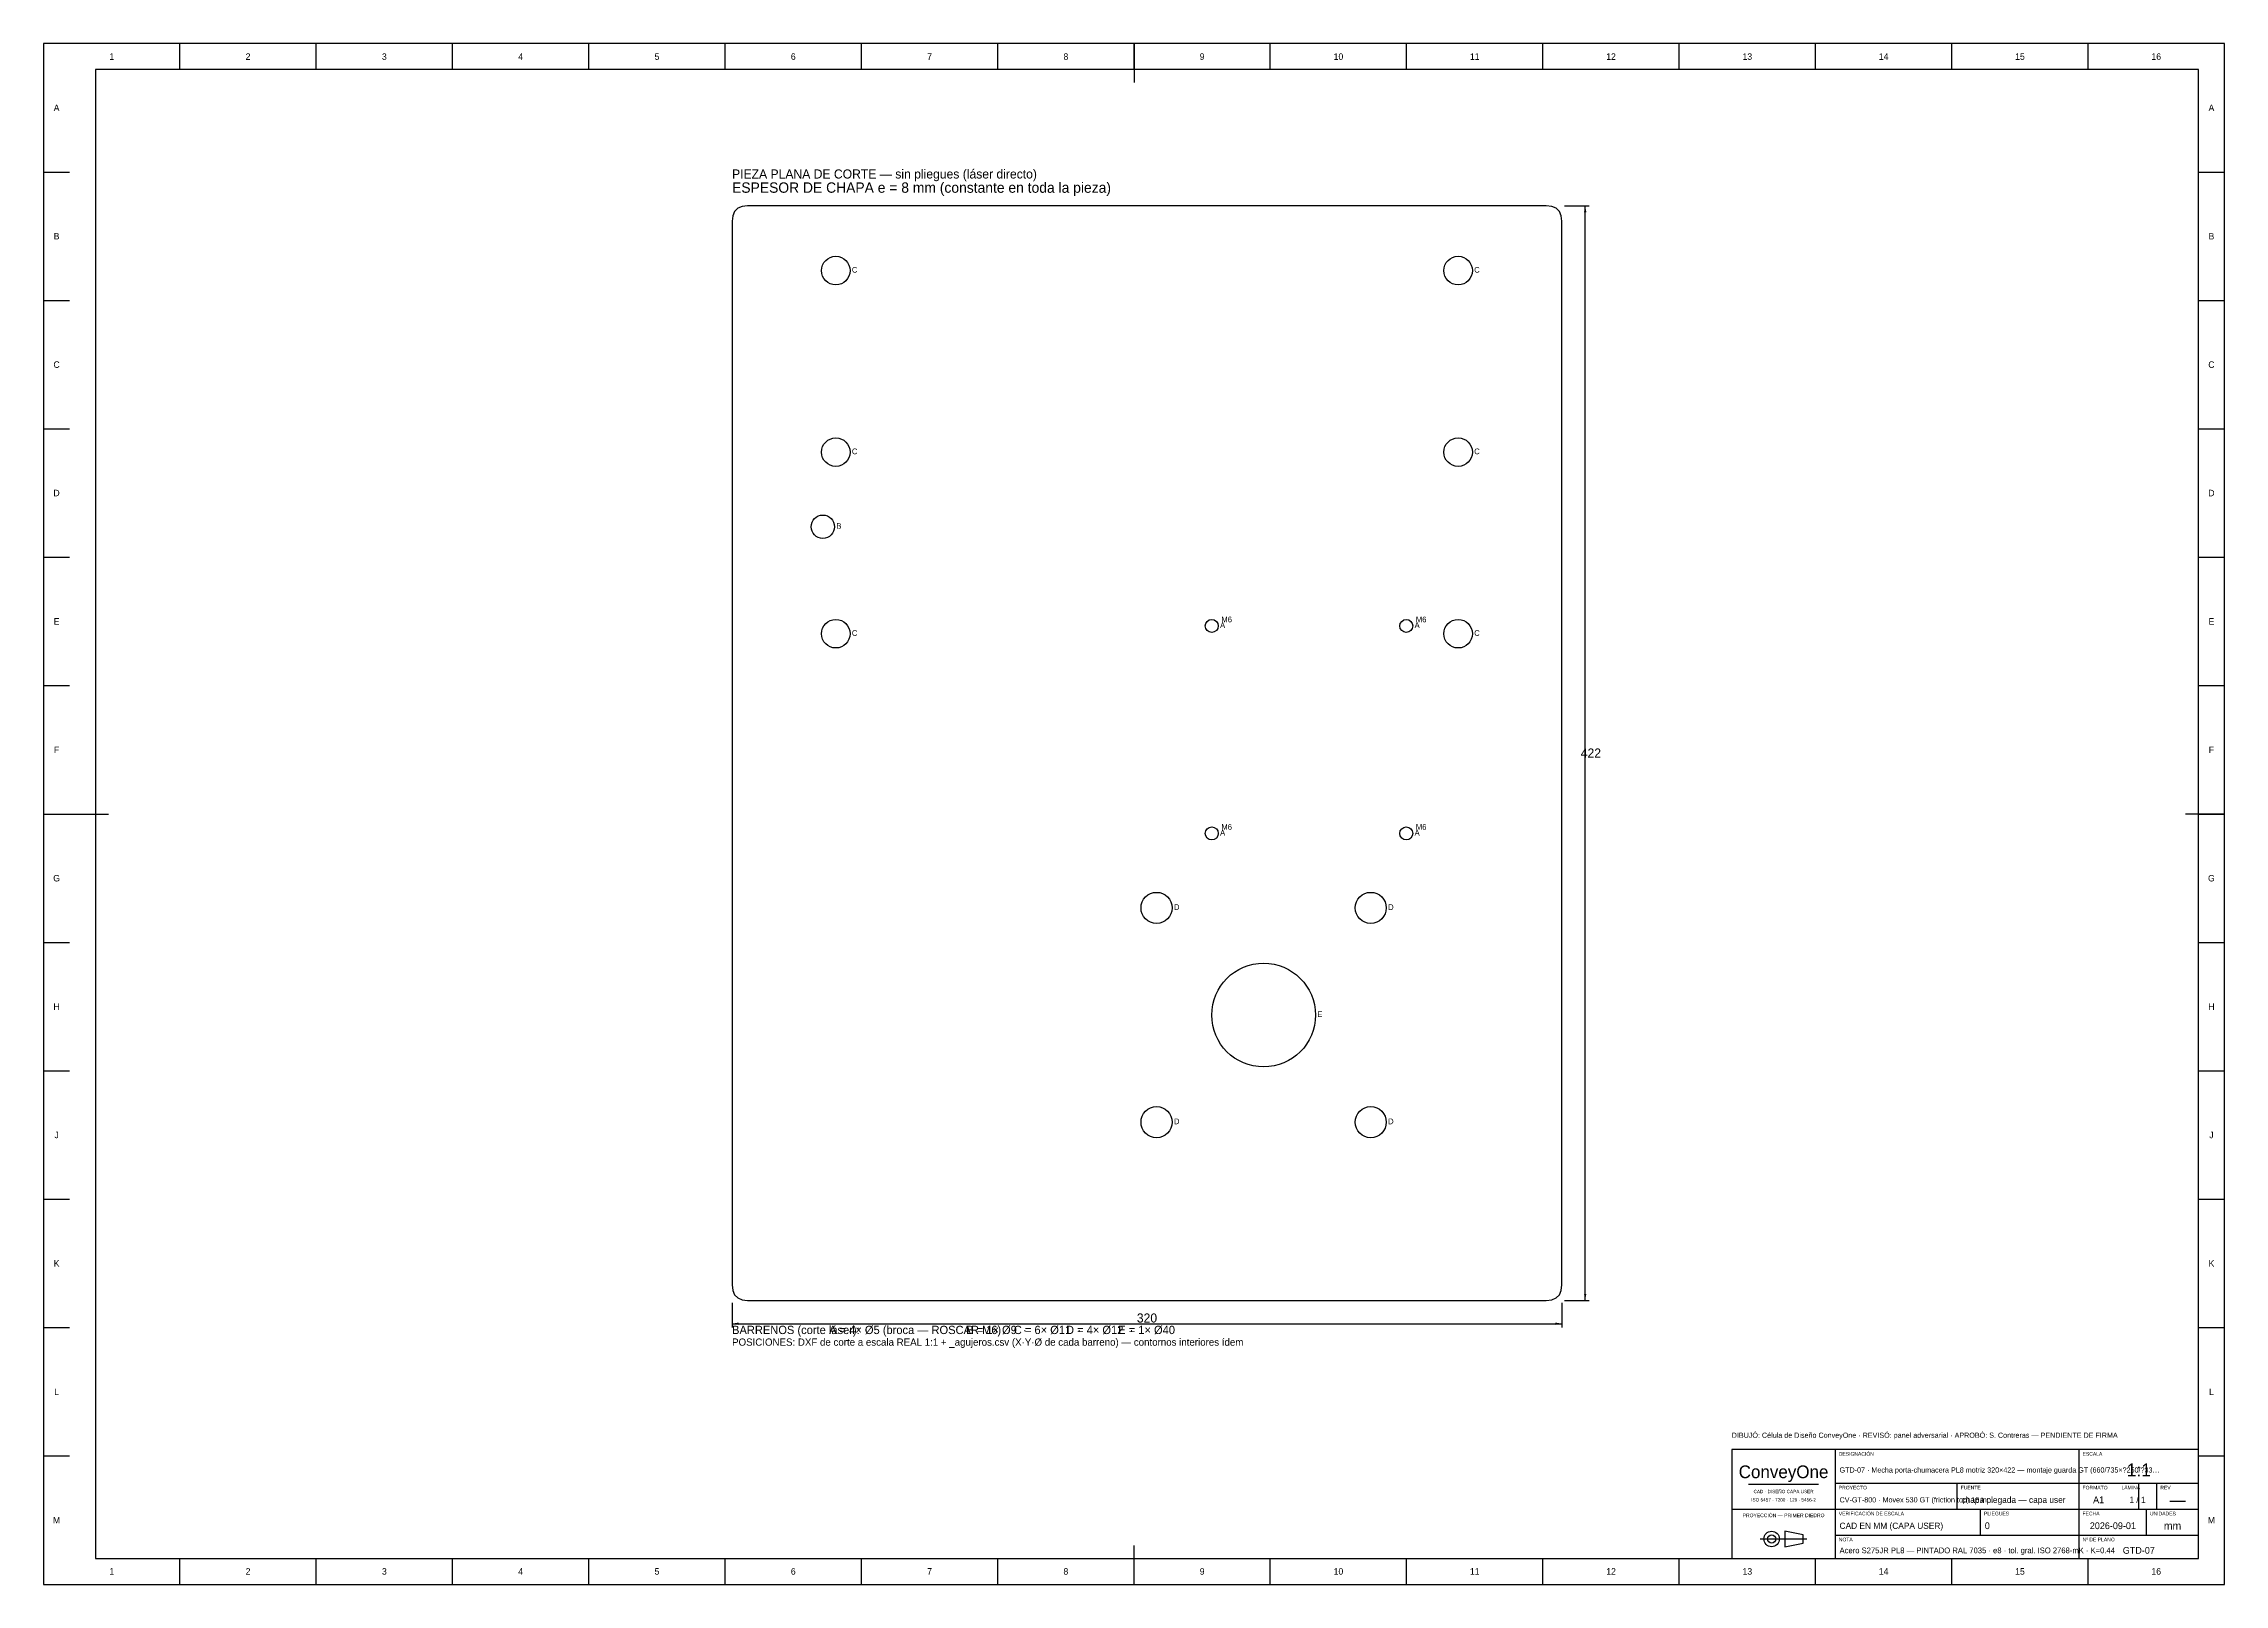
# Model space of a CAD drawing. Extents: x 0 to 841, y 0 to 594.
import ezdxf
from ezdxf.enums import TextEntityAlignment as Align

# ---------------------------------------------------------------- set-up
doc = ezdxf.new("R2010")
doc.units = 0
for name, color, linetype in [('COTAS', 7, 'CONTINUOUS'), ('FINA', 7, 'CONTINUOUS'), ('NORMA', 7, 'CONTINUOUS'), ('TEXTO', 7, 'CONTINUOUS'), ('VISIBLE', 7, 'CONTINUOUS')]:
    doc.layers.add(name, color=color, linetype=linetype)

msp = doc.modelspace()

# ---------------------------------------------------------------- linework, layer by layer
at = {"layer": 'COTAS'}
for p, q in [((586.5, 531.5), (596, 531.5)), ((594.5, 109.5), (594.5, 531.5)), ((586.5, 109.5), (596, 109.5)), ((265.5, 108.5), (265.5, 99)), ((585.5, 108.5), (585.5, 99)), ((265.5, 100.5), (585.5, 100.5))]:
    msp.add_line(p, q, dxfattribs=at)
for points in [[(594.5, 531.5), (594.95, 529), (594.05, 529)], [(594.5, 109.5), (594.95, 112), (594.05, 112)], [(265.5, 100.5), (268, 100.95), (268, 100.05)], [(585.5, 100.5), (583, 100.95), (583, 100.05)]]:
    msp.add_solid(points, dxfattribs=at)
at = {"layer": 'FINA'}
for p, q in [((841, 594), (0, 594)), ((0, 594), (0, 0)), ((52.5625, 584), (52.5625, 594)), ((105.125, 584), (105.125, 594)), ((157.6875, 584), (157.6875, 594)), ((210.25, 584), (210.25, 594)), ((262.8125, 584), (262.8125, 594)), ((315.375, 584), (315.375, 594)), ((367.9375, 584), (367.9375, 594)), ((420.5, 584), (420.5, 594)), ((473.0625, 584), (473.0625, 594)), ((525.625, 584), (525.625, 594)), ((578.1875, 584), (578.1875, 594)), ((630.75, 584), (630.75, 594)), ((683.3125, 584), (683.3125, 594)), ((735.875, 584), (735.875, 594)), ((788.4375, 584), (788.4375, 594)), ((841, 0), (841, 594)), ((0, 544.5), (10, 544.5)), ((831, 544.5), (841, 544.5)), ((0, 495), (10, 495)), ((831, 495), (841, 495)), ((0, 445.5), (10, 445.5)), ((831, 445.5), (841, 445.5)), ((0, 396), (10, 396)), ((831, 396), (841, 396)), ((0, 346.5), (10, 346.5)), ((831, 346.5), (841, 346.5)), ((0, 297), (10, 297)), ((831, 297), (841, 297)), ((0, 247.5), (10, 247.5)), ((831, 247.5), (841, 247.5)), ((0, 198), (10, 198)), ((831, 198), (841, 198)), ((0, 148.5), (10, 148.5)), ((831, 148.5), (841, 148.5)), ((0, 99), (10, 99)), ((831, 99), (841, 99)), ((0, 49.5), (10, 49.5)), ((831, 49.5), (841, 49.5)), ((657.5, 38.6), (684.5, 38.6)), ((691, 39), (785, 39)), ((738, 29), (738, 39)), ((785, 39), (831, 39)), ((808, 29), (808, 39)), ((815, 29), (815, 39)), ((651, 29), (691, 29)), ((691, 29), (785, 29)), ((747, 19), (747, 29)), ((785, 29), (831, 29)), ((811, 19), (811, 29)), ((662.03, 17.5), (679.97, 17.5)), ((691, 19), (785, 19)), ((785, 19), (831, 19)), ((52.5625, 0), (52.5625, 10)), ((105.125, 0), (105.125, 10)), ((157.6875, 0), (157.6875, 10)), ((210.25, 0), (210.25, 10)), ((262.8125, 0), (262.8125, 10)), ((315.375, 0), (315.375, 10)), ((367.9375, 0), (367.9375, 10)), ((420.5, 0), (420.5, 10)), ((473.0625, 0), (473.0625, 10)), ((525.625, 0), (525.625, 10)), ((578.1875, 0), (578.1875, 10)), ((630.75, 0), (630.75, 10)), ((683.3125, 0), (683.3125, 10)), ((735.875, 0), (735.875, 10)), ((788.4375, 0), (788.4375, 10)), ((0, 0), (841, 0))]:
    msp.add_line(p, q, dxfattribs=at)
at = {"layer": 'NORMA'}
for p, q in [((420.5, 594), (420.5, 579)), ((831, 584), (20, 584)), ((20, 584), (20, 10)), ((831, 10), (831, 584)), ((0, 297), (25, 297)), ((841, 297), (826, 297)), ((831, 52), (651, 52)), ((651, 52), (651, 10)), ((691, 10), (691, 52)), ((785, 10), (785, 52)), ((831, 10), (831, 52)), ((20, 10), (831, 10)), ((420.5, 0), (420.5, 15)), ((651, 10), (831, 10))]:
    msp.add_line(p, q, dxfattribs=at)
at = {"layer": 'TEXTO'}
for p, q in [((678.59, 19.11), (671.46, 20.49)), ((671.46, 20.49), (671.46, 14.51)), ((678.59, 15.89), (678.59, 19.11)), ((671.46, 14.51), (678.59, 15.89))]:
    msp.add_line(p, q, dxfattribs=at)
for radius in [2.99, 1.61]:
    msp.add_circle((666.4, 17.5), radius, dxfattribs=at)
at = {"layer": 'VISIBLE'}
for p, q in [((267.66, 530.54), (266.46, 529.34)), ((269.34, 531.26), (267.66, 530.54)), ((271.5, 531.5), (269.34, 531.26)), ((579.5, 531.5), (271.5, 531.5)), ((581.66, 531.26), (579.5, 531.5)), ((583.34, 530.54), (581.66, 531.26)), ((584.54, 529.34), (583.34, 530.54)), ((265.74, 527.66), (265.5, 525.5)), ((265.5, 525.5), (265.5, 115.5)), ((266.46, 529.34), (265.74, 527.66)), ((585.26, 527.66), (584.54, 529.34)), ((585.5, 525.5), (585.26, 527.66)), ((585.5, 115.5), (585.5, 525.5)), ((265.5, 115.5), (265.74, 113.34)), ((265.74, 113.34), (266.46, 111.66)), ((266.46, 111.66), (267.66, 110.46)), ((267.66, 110.46), (269.34, 109.74)), ((269.34, 109.74), (271.5, 109.5)), ((271.5, 109.5), (579.5, 109.5)), ((579.5, 109.5), (581.66, 109.74)), ((581.66, 109.74), (583.34, 110.46)), ((583.34, 110.46), (584.54, 111.66)), ((584.54, 111.66), (585.26, 113.34)), ((585.26, 113.34), (585.5, 115.5))]:
    msp.add_line(p, q, dxfattribs=at)
for centre, radius in [((305.5, 506.5), 5.5), ((545.5, 506.5), 5.5), ((305.5, 436.5), 5.5), ((545.5, 436.5), 5.5), ((300.5, 407.75), 4.5), ((305.5, 366.5), 5.5), ((450.5, 369.5), 2.5), ((525.5, 369.5), 2.5), ((545.5, 366.5), 5.5), ((450.5, 289.5), 2.5), ((525.5, 289.5), 2.5), ((429.2, 260.8), 6), ((511.8, 260.8), 6), ((470.5, 219.5), 20), ((429.2, 178.2), 6), ((511.8, 178.2), 6)]:
    msp.add_circle(centre, radius, dxfattribs=at)

# ---------------------------------------------------------------- texts
at = {"layer": 'COTAS'}
for s, p in [('422', (596.7, 320.5)), ('320', (425.5, 102.7))]:
    msp.add_text(s, height=3.5, dxfattribs=at).set_placement(p, align=Align.MIDDLE_CENTER)
at = {"layer": 'TEXTO'}
for s, height, p in [('1', 2.5, (26.2813, 589)), ('2', 2.5, (78.8438, 589)), ('3', 2.5, (131.4063, 589)), ('4', 2.5, (183.9688, 589)), ('5', 2.5, (236.5313, 589)), ('6', 2.5, (289.0938, 589)), ('7', 2.5, (341.6563, 589)), ('8', 2.5, (394.2188, 589)), ('9', 2.5, (446.7813, 589)), ('10', 2.5, (499.3438, 589)), ('11', 2.5, (551.9063, 589)), ('12', 2.5, (604.4688, 589)), ('13', 2.5, (657.0313, 589)), ('14', 2.5, (709.5938, 589)), ('15', 2.5, (762.1563, 589)), ('16', 2.5, (814.7188, 589)), ('A', 2.5, (5, 569.25)), ('A', 2.5, (836, 569.25)), ('B', 2.5, (5, 519.75)), ('B', 2.5, (836, 519.75)), ('C', 2.5, (5, 470.25)), ('C', 2.5, (836, 470.25)), ('D', 2.5, (5, 420.75)), ('D', 2.5, (836, 420.75)), ('E', 2.5, (5, 371.25)), ('E', 2.5, (836, 371.25)), ('F', 2.5, (5, 321.75)), ('F', 2.5, (836, 321.75)), ('G', 2.5, (5, 272.25)), ('G', 2.5, (836, 272.25)), ('H', 2.5, (5, 222.75)), ('H', 2.5, (836, 222.75)), ('J', 2.5, (5, 173.25)), ('J', 2.5, (836, 173.25)), ('K', 2.5, (5, 123.75)), ('K', 2.5, (836, 123.75)), ('L', 2.5, (5, 74.25)), ('L', 2.5, (836, 74.25)), ('ConveyOne', 4.9, (671, 43.4)), ('1:1', 5, (808, 44.1)), ('CAD · DISEÑO CAPA USER', 1.3, (671, 35.8)), ('A1', 2.6, (792.5, 32.6)), ('1 / 1', 2.4, (807.5, 32.6)), ('M', 2.5, (5, 24.75)), ('PROYECCIÓN — PRIMER DIEDRO', 1.4, (671, 26.6)), ('ISO 5457 · 7200 · 129 · 5456-2', 1.3, (671, 32.6)), ('—', 4.6, (823, 32.6)), ('M', 2.5, (836, 24.75)), ('2026-09-01', 2.6, (798, 22.6)), ('mm', 3, (821, 22.6)), ('GTD-07', 2.6, (808, 13.1)), ('1', 2.5, (26.2813, 5)), ('2', 2.5, (78.8438, 5)), ('3', 2.5, (131.4063, 5)), ('4', 2.5, (183.9688, 5)), ('5', 2.5, (236.5313, 5)), ('6', 2.5, (289.0938, 5)), ('7', 2.5, (341.6563, 5)), ('8', 2.5, (394.2188, 5)), ('9', 2.5, (446.7813, 5)), ('10', 2.5, (499.3438, 5)), ('11', 2.5, (551.9063, 5)), ('12', 2.5, (604.4688, 5)), ('13', 2.5, (657.0313, 5)), ('14', 2.5, (709.5938, 5)), ('15', 2.5, (762.1563, 5)), ('16', 2.5, (814.7188, 5))]:
    msp.add_text(s, height=height, dxfattribs=at).set_placement(p, align=Align.MIDDLE_CENTER)
for s, height, p in [('PIEZA PLANA DE CORTE — sin pliegues (láser directo)', 3.5, (265.5, 542)), ('ESPESOR DE CHAPA e = 8 mm (constante en toda la pieza)', 4, (265.5, 536.5)), ('C', 2.2, (311.7, 505.7)), ('C', 2.2, (551.7, 505.7)), ('C', 2.2, (311.7, 435.7)), ('C', 2.2, (551.7, 435.7)), ('B', 2.2, (305.7, 406.95)), ('A', 2.2, (453.7, 368.7)), ('M6', 2.2, (454.2, 370.9)), ('A', 2.2, (528.7, 368.7)), ('M6', 2.2, (529.2, 370.9)), ('C', 2.2, (311.7, 365.7)), ('C', 2.2, (551.7, 365.7)), ('A', 2.2, (453.7, 288.7)), ('M6', 2.2, (454.2, 290.9)), ('A', 2.2, (528.7, 288.7)), ('M6', 2.2, (529.2, 290.9)), ('D', 2.2, (435.9, 260)), ('D', 2.2, (518.5, 260)), ('E', 2.2, (491.2, 218.7)), ('D', 2.2, (435.9, 177.4)), ('D', 2.2, (518.5, 177.4)), ('POSICIONES: DXF de corte a escala REAL 1:1 + _agujeros.csv (X·Y·Ø de cada barreno) — contornos interiores ídem', 2.8, (265.5, 92)), ('BARRENOS (corte láser): ', 3.2, (265.5, 96.5)), ('A = 4× Ø5 (broca — ROSCAR M6)  ·  ', 3.2, (302.9272, 96.5)), ('B = 1× Ø9  ·  ', 3.2, (355.7976, 96.5)), ('C = 6× Ø11  ·  ', 3.2, (374.1528, 96.5)), ('D = 4× Ø12  ·  ', 3.2, (394.2872, 96.5)), ('E = 1× Ø40', 3.2, (414.4216, 96.5)), ('DIBUJÓ: Célula de Diseño ConveyOne · REVISÓ: panel adversarial · APROBÓ: S. Contreras — PENDIENTE DE FIRMA', 2, (651, 56.5)), ('DESIGNACIÓN', 1.4, (692.3, 49.6)), ('ESCALA', 1.4, (786.3, 49.6)), ('PROYECTO', 1.4, (692.3, 36.6)), ('FUENTE', 1.4, (739.3, 36.6)), ('FORMATO', 1.4, (786.3, 36.6)), ('LÁMINA', 1.4, (801.3, 36.6)), ('REV', 1.4, (816.3, 36.6)), ('VERIFICACIÓN DE ESCALA', 1.4, (692.3, 26.6)), ('PLIEGUES', 1.4, (748.3, 26.6)), ('FECHA', 1.4, (786.3, 26.6)), ('UNIDADES', 1.4, (812.3, 26.6)), ('NOTA', 1.4, (692.3, 16.6)), ('Nº DE PLANO', 1.4, (786.3, 16.6))]:
    msp.add_text(s, height=height, dxfattribs=at).set_placement(p)
for s, height, p in [('GTD-07 · Mecha porta-chumacera PL8 motriz 320×422 — montaje guarda GT (660/735×?250/?33…', 2, (692.6, 44.1)), ('CV-GT-800 · Movex 530 GT (friction top) 18 in…', 2, (692.6, 32.6)), ('chapa plegada — capa user', 2.4, (739.6, 32.6)), ('CAD EN MM (CAPA USER)', 2.4, (692.6, 22.6)), ('0', 2.6, (748.6, 22.6)), ('Acero S275JR PL8 — PINTADO RAL 7035 · e8 · tol. gral. ISO 2768-mK · K=0.44', 2.2, (692.6, 13.1))]:
    msp.add_text(s, height=height, dxfattribs=at).set_placement(p, align=Align.MIDDLE_LEFT)

doc.saveas('drawing.dxf')
